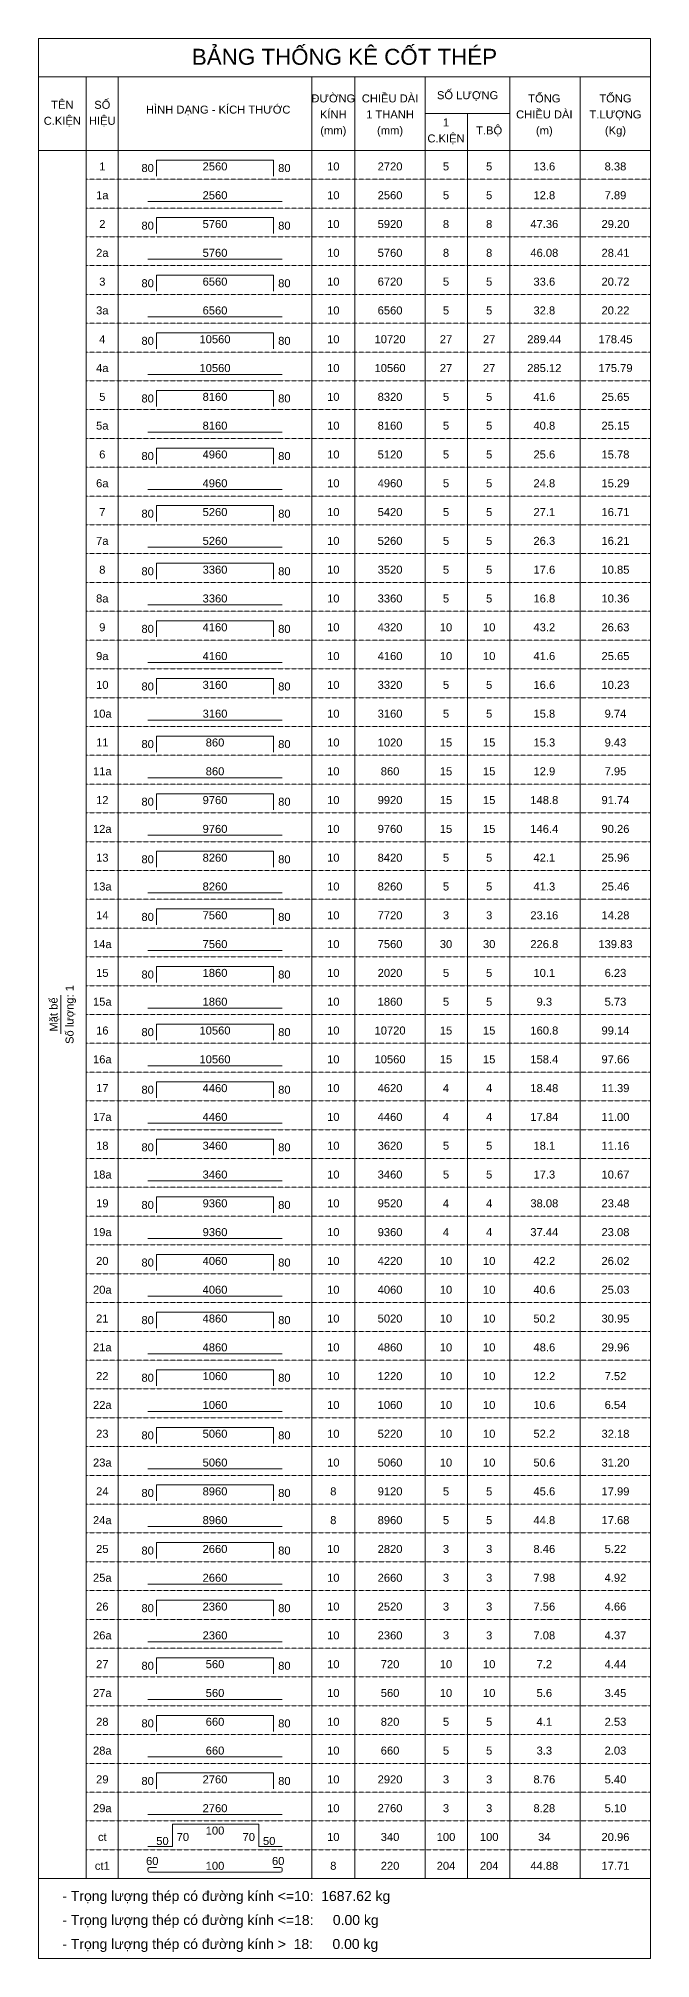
# Model space of a CAD drawing. Header units: inches. Extents: x 0 to 9575, y -420350 to -314000.
# Drawn here: x 0 to 9575, y -374700 to -344700 of the extents above; entities that cross this region are included whole.
import ezdxf
from ezdxf.enums import TextEntityAlignment as Align

# ---------------------------------------------------------------- set-up
doc = ezdxf.new("R2010")
doc.units = ezdxf.units.IN
doc.header["$MEASUREMENT"] = 0
doc.linetypes.add('HIDDENX2', pattern=[0.75, 0.5, -0.25])
for name, color, linetype, lineweight in [('Bao', 2, 'Continuous', 0), ('NetMo', 9, 'HIDDENX2', 0), ('Steel', 4, 'Continuous', 0), ('Text', 2, 'Continuous', 0), ('TextThep', 7, 'Continuous', 0)]:
    doc.layers.add(name, color=color, linetype=linetype, lineweight=lineweight)
doc.styles.add('Hoa', font='micross_0.ttf')
doc.styles.add('Thuong', font='micross_0.ttf')

msp = doc.modelspace()

# ---------------------------------------------------------------- linework, layer by layer
at = {"layer": 'Bao'}
for p, q in [((0, -344700), (9575, -344700)), ((0, -344700), (0, -374700)), ((9575, -344700), (9575, -374700)), ((0, -345300), (9575, -345300)), ((750, -345300), (750, -373450)), ((1250, -345300), (1250, -373450)), ((4275, -345300), (4275, -373450)), ((4950, -345300), (4950, -373450)), ((6050, -345300), (6050, -373450)), ((7375, -345300), (7375, -373450)), ((8475, -345300), (8475, -373450)), ((6050, -345875), (7375, -345875)), ((6712.5, -345875), (6712.5, -373450)), ((0, -346450), (9575, -346450))]:
    msp.add_line(p, q, dxfattribs=at)
at = {"layer": 'NetMo'}
for p, q in [((750, -346900), (9575, -346900)), ((750, -347350), (9575, -347350)), ((750, -347800), (9575, -347800)), ((750, -348250), (9575, -348250)), ((750, -348700), (9575, -348700)), ((750, -349150), (9575, -349150)), ((750, -349600), (9575, -349600)), ((750, -350050), (9575, -350050)), ((750, -350500), (9575, -350500)), ((750, -350950), (9575, -350950)), ((750, -351400), (9575, -351400)), ((750, -351850), (9575, -351850)), ((750, -352300), (9575, -352300)), ((750, -352750), (9575, -352750)), ((750, -353200), (9575, -353200)), ((750, -353650), (9575, -353650)), ((750, -354100), (9575, -354100)), ((750, -354550), (9575, -354550)), ((750, -355000), (9575, -355000)), ((750, -355450), (9575, -355450)), ((750, -355900), (9575, -355900)), ((750, -356350), (9575, -356350)), ((750, -356800), (9575, -356800)), ((750, -357250), (9575, -357250)), ((750, -357700), (9575, -357700)), ((750, -358150), (9575, -358150)), ((750, -358600), (9575, -358600)), ((750, -359050), (9575, -359050)), ((750, -359500), (9575, -359500)), ((750, -359950), (9575, -359950)), ((750, -360400), (9575, -360400)), ((750, -360850), (9575, -360850)), ((750, -361300), (9575, -361300)), ((750, -361750), (9575, -361750)), ((750, -362200), (9575, -362200)), ((750, -362650), (9575, -362650)), ((750, -363100), (9575, -363100)), ((750, -363550), (9575, -363550)), ((750, -364000), (9575, -364000)), ((750, -364450), (9575, -364450)), ((750, -364900), (9575, -364900)), ((750, -365350), (9575, -365350)), ((750, -365800), (9575, -365800)), ((750, -366250), (9575, -366250)), ((750, -366700), (9575, -366700)), ((750, -367150), (9575, -367150)), ((750, -367600), (9575, -367600)), ((750, -368050), (9575, -368050)), ((750, -368500), (9575, -368500)), ((750, -368950), (9575, -368950)), ((750, -369400), (9575, -369400)), ((750, -369850), (9575, -369850)), ((750, -370300), (9575, -370300)), ((750, -370750), (9575, -370750)), ((750, -371200), (9575, -371200)), ((750, -371650), (9575, -371650)), ((750, -372100), (9575, -372100)), ((750, -372550), (9575, -372550)), ((750, -373000), (9575, -373000)), ((750, -373450), (9575, -373450))]:
    msp.add_line(p, q, dxfattribs=at)
at = {"layer": 'Steel'}
for points in [[(1850, -346850), (1850, -346600), (3675, -346600), (3675, -346850)], [(1712.5, -347250), (3812.5, -347250)], [(1850, -347750), (1850, -347500), (3675, -347500), (3675, -347750)], [(1712.5, -348150), (3812.5, -348150)], [(1850, -348650), (1850, -348400), (3675, -348400), (3675, -348650)], [(1712.5, -349050), (3812.5, -349050)], [(1850, -349550), (1850, -349300), (3675, -349300), (3675, -349550)], [(1712.5, -349950), (3812.5, -349950)], [(1850, -350450), (1850, -350200), (3675, -350200), (3675, -350450)], [(1712.5, -350850), (3812.5, -350850)], [(1850, -351350), (1850, -351100), (3675, -351100), (3675, -351350)], [(1712.5, -351750), (3812.5, -351750)], [(1850, -352250), (1850, -352000), (3675, -352000), (3675, -352250)], [(1712.5, -352650), (3812.5, -352650)], [(1850, -353150), (1850, -352900), (3675, -352900), (3675, -353150)], [(1712.5, -353550), (3812.5, -353550)], [(1850, -354050), (1850, -353800), (3675, -353800), (3675, -354050)], [(1712.5, -354450), (3812.5, -354450)], [(1850, -354950), (1850, -354700), (3675, -354700), (3675, -354950)], [(1712.5, -355350), (3812.5, -355350)], [(1850, -355850), (1850, -355600), (3675, -355600), (3675, -355850)], [(1712.5, -356250), (3812.5, -356250)], [(1850, -356750), (1850, -356500), (3675, -356500), (3675, -356750)], [(1712.5, -357150), (3812.5, -357150)], [(1850, -357650), (1850, -357400), (3675, -357400), (3675, -357650)], [(1712.5, -358050), (3812.5, -358050)], [(1850, -358550), (1850, -358300), (3675, -358300), (3675, -358550)], [(1712.5, -358950), (3812.5, -358950)], [(1850, -359450), (1850, -359200), (3675, -359200), (3675, -359450)], [(1712.5, -359850), (3812.5, -359850)], [(1850, -360350), (1850, -360100), (3675, -360100), (3675, -360350)], [(1712.5, -360750), (3812.5, -360750)], [(1850, -361250), (1850, -361000), (3675, -361000), (3675, -361250)], [(1712.5, -361650), (3812.5, -361650)], [(1850, -362150), (1850, -361900), (3675, -361900), (3675, -362150)], [(1712.5, -362550), (3812.5, -362550)], [(1850, -363050), (1850, -362800), (3675, -362800), (3675, -363050)], [(1712.5, -363450), (3812.5, -363450)], [(1850, -363950), (1850, -363700), (3675, -363700), (3675, -363950)], [(1712.5, -364350), (3812.5, -364350)], [(1850, -364850), (1850, -364600), (3675, -364600), (3675, -364850)], [(1712.5, -365250), (3812.5, -365250)], [(1850, -365750), (1850, -365500), (3675, -365500), (3675, -365750)], [(1712.5, -366150), (3812.5, -366150)], [(1850, -366650), (1850, -366400), (3675, -366400), (3675, -366650)], [(1712.5, -367050), (3812.5, -367050)], [(1850, -367550), (1850, -367300), (3675, -367300), (3675, -367550)], [(1712.5, -367950), (3812.5, -367950)], [(1850, -368450), (1850, -368200), (3675, -368200), (3675, -368450)], [(1712.5, -368850), (3812.5, -368850)], [(1850, -369350), (1850, -369100), (3675, -369100), (3675, -369350)], [(1712.5, -369750), (3812.5, -369750)], [(1850, -370250), (1850, -370000), (3675, -370000), (3675, -370250)], [(1712.5, -370650), (3812.5, -370650)], [(1850, -371150), (1850, -370900), (3675, -370900), (3675, -371150)], [(1712.5, -371550), (3812.5, -371550)], [(1850, -372050), (1850, -371800), (3675, -371800), (3675, -372050)], [(1712.5, -372450), (3812.5, -372450)], [(1712.5, -372950), (2100, -372950), (2100, -372600), (3450, -372600), (3450, -372950), (3812.5, -372950)]]:
    msp.add_lwpolyline(points, dxfattribs=at)
msp.add_lwpolyline([(1850, -373275), (1737.5, -373275, 0.41421356), (1712.5, -373300), (1712.5, -373325, 0.41421356), (1737.5, -373350), (3787.5, -373350, 0.41421356), (3812.5, -373325), (3812.5, -373300, 0.41421356), (3787.5, -373275), (3675, -373275)], format="xyb", dxfattribs=at)
at = {"layer": 'Text'}
for p, q in [((350, -360250), (350, -359650)), ((0, -373450), (9575, -373450)), ((0, -373450), (9575, -373450)), ((0, -374700), (9575, -374700))]:
    msp.add_line(p, q, dxfattribs=at)

# ---------------------------------------------------------------- texts
at = {"layer": 'Text', "color": 4, "style": 'Hoa'}
msp.add_text('BẢNG THỐNG KÊ CỐT THÉP', height=250, dxfattribs=at).set_placement((4787.5, -345112.5), align=Align.CENTER)
at = {"layer": 'Text'}
for s, style, p in [('ĐƯỜNG', 'Hoa', (4612.5, -345700)), ('CHIỀU DÀI', 'Hoa', (5500, -345700)), ('SỐ LƯỢNG', 'Hoa', (6712.5, -345650)), ('TỔNG', 'Hoa', (7912.5, -345700)), ('TỔNG', 'Hoa', (9025, -345700)), ('C.KIỆN', 'Hoa', (375, -346050)), ('TÊN', 'Hoa', (375, -345800)), ('HIỆU', 'Hoa', (1000, -346050)), ('SỐ', 'Hoa', (1000, -345800)), ('HÌNH DẠNG - KÍCH THƯỚC', 'Hoa', (2812.5, -345875)), ('KÍNH', 'Hoa', (4612.5, -345950)), ('1 THANH', 'Hoa', (5500, -345950)), ('CHIỀU DÀI', 'Hoa', (7912.5, -345950)), ('T.LƯỢNG', 'Hoa', (9025, -345950)), ('(mm)', 'Thuong', (4612.5, -346200)), ('(mm)', 'Thuong', (5500, -346200)), ('C.KIỆN', 'Hoa', (6375, -346325)), ('1', 'Hoa', (6375, -346075)), ('T.BỘ', 'Hoa', (7050, -346200)), ('(m)', 'Thuong', (7912.5, -346200)), ('(Kg)', 'Thuong', (9025, -346200))]:
    msp.add_text(s, height=125, dxfattribs=dict(at, style=style)).set_placement(p, align=Align.CENTER)
at = {"layer": 'Text', "style": 'Hoa'}
for s, p in [('Mặt bể', (300, -359950)), ('Số lượng: 1', (550, -359950))]:
    msp.add_text(s, height=125, rotation=90.00021, dxfattribs=at).set_placement(p, align=Align.CENTER)
for s, p in [('- Trọng lượng thép có đường kính <=10:  1687.62 kg', (375, -373800)), ('- Trọng lượng thép có đường kính <=18:     0.00 kg', (375, -374175)), ('- Trọng lượng thép có đường kính >  18:     0.00 kg', (375, -374550))]:
    msp.add_text(s, height=156.25, dxfattribs=at).set_placement(p)
at = {"layer": 'TextThep', "style": 'Hoa'}
for s, p in [('1', (1000, -346800)), ('2560', (2762.5, -346800)), ('10', (4612.5, -346800)), ('1a', (1000, -347250)), ('2560', (2762.5, -347250)), ('10', (4612.5, -347250)), ('2560', (5500, -347250)), ('5', (6375, -347250)), ('5', (7050, -347250)), ('12.8', (7912.5, -347250)), ('7.89', (9025, -347250)), ('2', (1000, -347700)), ('5760', (2762.5, -347700)), ('10', (4612.5, -347700)), ('2a', (1000, -348150)), ('5760', (2762.5, -348150)), ('10', (4612.5, -348150)), ('5760', (5500, -348150)), ('8', (6375, -348150)), ('8', (7050, -348150)), ('46.08', (7912.5, -348150)), ('28.41', (9025, -348150)), ('3', (1000, -348600)), ('6560', (2762.5, -348600)), ('10', (4612.5, -348600)), ('3a', (1000, -349050)), ('6560', (2762.5, -349050)), ('10', (4612.5, -349050)), ('6560', (5500, -349050)), ('5', (6375, -349050)), ('5', (7050, -349050)), ('32.8', (7912.5, -349050)), ('20.22', (9025, -349050)), ('4', (1000, -349500)), ('10560', (2762.5, -349500)), ('10', (4612.5, -349500)), ('4a', (1000, -349950)), ('10560', (2762.5, -349950)), ('10', (4612.5, -349950)), ('10560', (5500, -349950)), ('27', (6375, -349950)), ('27', (7050, -349950)), ('285.12', (7912.5, -349950)), ('175.79', (9025, -349950)), ('5', (1000, -350400)), ('8160', (2762.5, -350400)), ('10', (4612.5, -350400)), ('5a', (1000, -350850)), ('8160', (2762.5, -350850)), ('10', (4612.5, -350850)), ('8160', (5500, -350850)), ('5', (6375, -350850)), ('5', (7050, -350850)), ('40.8', (7912.5, -350850)), ('25.15', (9025, -350850)), ('6', (1000, -351300)), ('4960', (2762.5, -351300)), ('10', (4612.5, -351300)), ('6a', (1000, -351750)), ('4960', (2762.5, -351750)), ('10', (4612.5, -351750)), ('4960', (5500, -351750)), ('5', (6375, -351750)), ('5', (7050, -351750)), ('24.8', (7912.5, -351750)), ('15.29', (9025, -351750)), ('7', (1000, -352200)), ('5260', (2762.5, -352200)), ('10', (4612.5, -352200)), ('7a', (1000, -352650)), ('5260', (2762.5, -352650)), ('10', (4612.5, -352650)), ('5260', (5500, -352650)), ('5', (6375, -352650)), ('5', (7050, -352650)), ('26.3', (7912.5, -352650)), ('16.21', (9025, -352650)), ('8', (1000, -353100)), ('3360', (2762.5, -353100)), ('10', (4612.5, -353100)), ('8a', (1000, -353550)), ('3360', (2762.5, -353550)), ('10', (4612.5, -353550)), ('3360', (5500, -353550)), ('5', (6375, -353550)), ('5', (7050, -353550)), ('16.8', (7912.5, -353550)), ('10.36', (9025, -353550)), ('9', (1000, -354000)), ('4160', (2762.5, -354000)), ('10', (4612.5, -354000)), ('9a', (1000, -354450)), ('4160', (2762.5, -354450)), ('10', (4612.5, -354450)), ('4160', (5500, -354450)), ('10', (6375, -354450)), ('10', (7050, -354450)), ('41.6', (7912.5, -354450)), ('25.65', (9025, -354450)), ('10', (1000, -354900)), ('3160', (2762.5, -354900)), ('10', (4612.5, -354900)), ('10a', (1000, -355350)), ('3160', (2762.5, -355350)), ('10', (4612.5, -355350)), ('3160', (5500, -355350)), ('5', (6375, -355350)), ('5', (7050, -355350)), ('15.8', (7912.5, -355350)), ('9.74', (9025, -355350)), ('11', (1000, -355800)), ('860', (2762.5, -355800)), ('10', (4612.5, -355800)), ('11a', (1000, -356250)), ('860', (2762.5, -356250)), ('10', (4612.5, -356250)), ('860', (5500, -356250)), ('15', (6375, -356250)), ('15', (7050, -356250)), ('12.9', (7912.5, -356250)), ('7.95', (9025, -356250)), ('12', (1000, -356700)), ('9760', (2762.5, -356700)), ('10', (4612.5, -356700)), ('12a', (1000, -357150)), ('9760', (2762.5, -357150)), ('10', (4612.5, -357150)), ('9760', (5500, -357150)), ('15', (6375, -357150)), ('15', (7050, -357150)), ('146.4', (7912.5, -357150)), ('90.26', (9025, -357150)), ('13', (1000, -357600)), ('8260', (2762.5, -357600)), ('10', (4612.5, -357600)), ('13a', (1000, -358050)), ('8260', (2762.5, -358050)), ('10', (4612.5, -358050)), ('8260', (5500, -358050)), ('5', (6375, -358050)), ('5', (7050, -358050)), ('41.3', (7912.5, -358050)), ('25.46', (9025, -358050)), ('14', (1000, -358500)), ('7560', (2762.5, -358500)), ('10', (4612.5, -358500)), ('14a', (1000, -358950)), ('7560', (2762.5, -358950)), ('10', (4612.5, -358950)), ('7560', (5500, -358950)), ('30', (6375, -358950)), ('30', (7050, -358950)), ('226.8', (7912.5, -358950)), ('139.83', (9025, -358950)), ('15', (1000, -359400)), ('1860', (2762.5, -359400)), ('10', (4612.5, -359400)), ('15a', (1000, -359850)), ('1860', (2762.5, -359850)), ('10', (4612.5, -359850)), ('1860', (5500, -359850)), ('5', (6375, -359850)), ('5', (7050, -359850)), ('9.3', (7912.5, -359850)), ('5.73', (9025, -359850)), ('16', (1000, -360300)), ('10560', (2762.5, -360300)), ('10', (4612.5, -360300)), ('16a', (1000, -360750)), ('10560', (2762.5, -360750)), ('10', (4612.5, -360750)), ('10560', (5500, -360750)), ('15', (6375, -360750)), ('15', (7050, -360750)), ('158.4', (7912.5, -360750)), ('97.66', (9025, -360750)), ('17', (1000, -361200)), ('4460', (2762.5, -361200)), ('10', (4612.5, -361200)), ('17a', (1000, -361650)), ('4460', (2762.5, -361650)), ('10', (4612.5, -361650)), ('4460', (5500, -361650)), ('4', (6375, -361650)), ('4', (7050, -361650)), ('17.84', (7912.5, -361650)), ('11.00', (9025, -361650)), ('18', (1000, -362100)), ('3460', (2762.5, -362100)), ('10', (4612.5, -362100)), ('18a', (1000, -362550)), ('3460', (2762.5, -362550)), ('10', (4612.5, -362550)), ('3460', (5500, -362550)), ('5', (6375, -362550)), ('5', (7050, -362550)), ('17.3', (7912.5, -362550)), ('10.67', (9025, -362550)), ('19', (1000, -363000)), ('9360', (2762.5, -363000)), ('10', (4612.5, -363000)), ('19a', (1000, -363450)), ('9360', (2762.5, -363450)), ('10', (4612.5, -363450)), ('9360', (5500, -363450)), ('4', (6375, -363450)), ('4', (7050, -363450)), ('37.44', (7912.5, -363450)), ('23.08', (9025, -363450)), ('20', (1000, -363900)), ('4060', (2762.5, -363900)), ('10', (4612.5, -363900)), ('20a', (1000, -364350)), ('4060', (2762.5, -364350)), ('10', (4612.5, -364350)), ('4060', (5500, -364350)), ('10', (6375, -364350)), ('10', (7050, -364350)), ('40.6', (7912.5, -364350)), ('25.03', (9025, -364350)), ('21', (1000, -364800)), ('4860', (2762.5, -364800)), ('10', (4612.5, -364800)), ('21a', (1000, -365250)), ('4860', (2762.5, -365250)), ('10', (4612.5, -365250)), ('4860', (5500, -365250)), ('10', (6375, -365250)), ('10', (7050, -365250)), ('48.6', (7912.5, -365250)), ('29.96', (9025, -365250)), ('22', (1000, -365700)), ('1060', (2762.5, -365700)), ('10', (4612.5, -365700)), ('22a', (1000, -366150)), ('1060', (2762.5, -366150)), ('10', (4612.5, -366150)), ('1060', (5500, -366150)), ('10', (6375, -366150)), ('10', (7050, -366150)), ('10.6', (7912.5, -366150)), ('6.54', (9025, -366150)), ('23', (1000, -366600)), ('5060', (2762.5, -366600)), ('10', (4612.5, -366600)), ('23a', (1000, -367050)), ('5060', (2762.5, -367050)), ('10', (4612.5, -367050)), ('5060', (5500, -367050)), ('10', (6375, -367050)), ('10', (7050, -367050)), ('50.6', (7912.5, -367050)), ('31.20', (9025, -367050)), ('24', (1000, -367500)), ('8960', (2762.5, -367500)), ('8', (4612.5, -367500)), ('24a', (1000, -367950)), ('8960', (2762.5, -367950)), ('8', (4612.5, -367950)), ('8960', (5500, -367950)), ('5', (6375, -367950)), ('5', (7050, -367950)), ('44.8', (7912.5, -367950)), ('17.68', (9025, -367950)), ('25', (1000, -368400)), ('2660', (2762.5, -368400)), ('10', (4612.5, -368400)), ('25a', (1000, -368850)), ('2660', (2762.5, -368850)), ('10', (4612.5, -368850)), ('2660', (5500, -368850)), ('3', (6375, -368850)), ('3', (7050, -368850)), ('7.98', (7912.5, -368850)), ('4.92', (9025, -368850)), ('26', (1000, -369300)), ('2360', (2762.5, -369300)), ('10', (4612.5, -369300)), ('26a', (1000, -369750)), ('2360', (2762.5, -369750)), ('10', (4612.5, -369750)), ('2360', (5500, -369750)), ('3', (6375, -369750)), ('3', (7050, -369750)), ('7.08', (7912.5, -369750)), ('4.37', (9025, -369750)), ('27', (1000, -370200)), ('560', (2762.5, -370200)), ('10', (4612.5, -370200)), ('27a', (1000, -370650)), ('560', (2762.5, -370650)), ('10', (4612.5, -370650)), ('560', (5500, -370650)), ('10', (6375, -370650)), ('10', (7050, -370650)), ('5.6', (7912.5, -370650)), ('3.45', (9025, -370650)), ('28', (1000, -371100)), ('660', (2762.5, -371100)), ('10', (4612.5, -371100)), ('28a', (1000, -371550)), ('660', (2762.5, -371550)), ('10', (4612.5, -371550)), ('660', (5500, -371550)), ('5', (6375, -371550)), ('5', (7050, -371550)), ('3.3', (7912.5, -371550)), ('2.03', (9025, -371550)), ('29', (1000, -372000)), ('2760', (2762.5, -372000)), ('10', (4612.5, -372000)), ('29a', (1000, -372450)), ('2760', (2762.5, -372450)), ('10', (4612.5, -372450)), ('2760', (5500, -372450)), ('3', (6375, -372450)), ('3', (7050, -372450)), ('8.28', (7912.5, -372450)), ('5.10', (9025, -372450)), ('ct', (1000, -372900)), ('10', (4612.5, -372900)), ('ct1', (1000, -373350)), ('60', (1781.25, -373275)), ('100', (2762.5, -373350)), ('60', (3750, -373275)), ('8', (4612.5, -373350))]:
    msp.add_text(s, height=125, dxfattribs=at).set_placement(p, align=Align.BOTTOM_CENTER)
for p in [(1806.25, -346825), (1806.25, -347725), (1806.25, -348625), (1806.25, -349525), (1806.25, -350425), (1806.25, -351325), (1806.25, -352225), (1806.25, -353125), (1806.25, -354025), (1806.25, -354925), (1806.25, -355825), (1806.25, -356725), (1806.25, -357625), (1806.25, -358525), (1806.25, -359425), (1806.25, -360325), (1806.25, -361225), (1806.25, -362125), (1806.25, -363025), (1806.25, -363925), (1806.25, -364825), (1806.25, -365725), (1806.25, -366625), (1806.25, -367525), (1806.25, -368425), (1806.25, -369325), (1806.25, -370225), (1806.25, -371125), (1806.25, -372025)]:
    msp.add_text('80', height=125, dxfattribs=at).set_placement(p, align=Align.BOTTOM_RIGHT)
for p in [(3750, -346825), (3750, -347725), (3750, -348625), (3750, -349525), (3750, -350425), (3750, -351325), (3750, -352225), (3750, -353125), (3750, -354025), (3750, -354925), (3750, -355825), (3750, -356725), (3750, -357625), (3750, -358525), (3750, -359425), (3750, -360325), (3750, -361225), (3750, -362125), (3750, -363025), (3750, -363925), (3750, -364825), (3750, -365725), (3750, -366625), (3750, -367525), (3750, -368425), (3750, -369325), (3750, -370225), (3750, -371125), (3750, -372025)]:
    msp.add_text('80', height=125, dxfattribs=at).set_placement(p, align=Align.BOTTOM_LEFT)
at = {"layer": 'TextThep', "color": 7, "style": 'Hoa'}
for s, p in [('2720', (5500, -346800)), ('5', (6375, -346800)), ('5', (7050, -346800)), ('13.6', (7912.5, -346800)), ('8.38', (9025, -346800)), ('5920', (5500, -347700)), ('8', (6375, -347700)), ('8', (7050, -347700)), ('47.36', (7912.5, -347700)), ('29.20', (9025, -347700)), ('6720', (5500, -348600)), ('5', (6375, -348600)), ('5', (7050, -348600)), ('33.6', (7912.5, -348600)), ('20.72', (9025, -348600)), ('10720', (5500, -349500)), ('27', (6375, -349500)), ('27', (7050, -349500)), ('289.44', (7912.5, -349500)), ('178.45', (9025, -349500)), ('8320', (5500, -350400)), ('5', (6375, -350400)), ('5', (7050, -350400)), ('41.6', (7912.5, -350400)), ('25.65', (9025, -350400)), ('5120', (5500, -351300)), ('5', (6375, -351300)), ('5', (7050, -351300)), ('25.6', (7912.5, -351300)), ('15.78', (9025, -351300)), ('5420', (5500, -352200)), ('5', (6375, -352200)), ('5', (7050, -352200)), ('27.1', (7912.5, -352200)), ('16.71', (9025, -352200)), ('3520', (5500, -353100)), ('5', (6375, -353100)), ('5', (7050, -353100)), ('17.6', (7912.5, -353100)), ('10.85', (9025, -353100)), ('4320', (5500, -354000)), ('10', (6375, -354000)), ('10', (7050, -354000)), ('43.2', (7912.5, -354000)), ('26.63', (9025, -354000)), ('3320', (5500, -354900)), ('5', (6375, -354900)), ('5', (7050, -354900)), ('16.6', (7912.5, -354900)), ('10.23', (9025, -354900)), ('1020', (5500, -355800)), ('15', (6375, -355800)), ('15', (7050, -355800)), ('15.3', (7912.5, -355800)), ('9.43', (9025, -355800)), ('9920', (5500, -356700)), ('15', (6375, -356700)), ('15', (7050, -356700)), ('148.8', (7912.5, -356700)), ('91.74', (9025, -356700)), ('8420', (5500, -357600)), ('5', (6375, -357600)), ('5', (7050, -357600)), ('42.1', (7912.5, -357600)), ('25.96', (9025, -357600)), ('7720', (5500, -358500)), ('3', (6375, -358500)), ('3', (7050, -358500)), ('23.16', (7912.5, -358500)), ('14.28', (9025, -358500)), ('2020', (5500, -359400)), ('5', (6375, -359400)), ('5', (7050, -359400)), ('10.1', (7912.5, -359400)), ('6.23', (9025, -359400)), ('10720', (5500, -360300)), ('15', (6375, -360300)), ('15', (7050, -360300)), ('160.8', (7912.5, -360300)), ('99.14', (9025, -360300)), ('4620', (5500, -361200)), ('4', (6375, -361200)), ('4', (7050, -361200)), ('18.48', (7912.5, -361200)), ('11.39', (9025, -361200)), ('3620', (5500, -362100)), ('5', (6375, -362100)), ('5', (7050, -362100)), ('18.1', (7912.5, -362100)), ('11.16', (9025, -362100)), ('9520', (5500, -363000)), ('4', (6375, -363000)), ('4', (7050, -363000)), ('38.08', (7912.5, -363000)), ('23.48', (9025, -363000)), ('4220', (5500, -363900)), ('10', (6375, -363900)), ('10', (7050, -363900)), ('42.2', (7912.5, -363900)), ('26.02', (9025, -363900)), ('5020', (5500, -364800)), ('10', (6375, -364800)), ('10', (7050, -364800)), ('50.2', (7912.5, -364800)), ('30.95', (9025, -364800)), ('1220', (5500, -365700)), ('10', (6375, -365700)), ('10', (7050, -365700)), ('12.2', (7912.5, -365700)), ('7.52', (9025, -365700)), ('5220', (5500, -366600)), ('10', (6375, -366600)), ('10', (7050, -366600)), ('52.2', (7912.5, -366600)), ('32.18', (9025, -366600)), ('9120', (5500, -367500)), ('5', (6375, -367500)), ('5', (7050, -367500)), ('45.6', (7912.5, -367500)), ('17.99', (9025, -367500)), ('2820', (5500, -368400)), ('3', (6375, -368400)), ('3', (7050, -368400)), ('8.46', (7912.5, -368400)), ('5.22', (9025, -368400)), ('2520', (5500, -369300)), ('3', (6375, -369300)), ('3', (7050, -369300)), ('7.56', (7912.5, -369300)), ('4.66', (9025, -369300)), ('720', (5500, -370200)), ('10', (6375, -370200)), ('10', (7050, -370200)), ('7.2', (7912.5, -370200)), ('4.44', (9025, -370200)), ('820', (5500, -371100)), ('5', (6375, -371100)), ('5', (7050, -371100)), ('4.1', (7912.5, -371100)), ('2.53', (9025, -371100)), ('2920', (5500, -372000)), ('3', (6375, -372000)), ('3', (7050, -372000)), ('8.76', (7912.5, -372000)), ('5.40', (9025, -372000)), ('340', (5500, -372900)), ('100', (6375, -372900)), ('100', (7050, -372900)), ('34', (7912.5, -372900)), ('20.96', (9025, -372900)), ('220', (5500, -373350)), ('204', (6375, -373350)), ('204', (7050, -373350)), ('44.88', (7912.5, -373350)), ('17.71', (9025, -373350))]:
    msp.add_text(s, height=125, dxfattribs=at).set_placement(p, align=Align.BOTTOM_CENTER)
at = {"layer": 'TextThep', "style": 'Hoa'}
for s, p in [('50', (2037.5, -372925)), ('70', (3387.5, -372862.5))]:
    msp.add_text(s, height=125, dxfattribs=at).set_placement(p, align=Align.RIGHT)
for s, p in [('70', (2162.5, -372862.5)), ('50', (3512.5, -372925))]:
    msp.add_text(s, height=125, dxfattribs=at).set_placement(p)
msp.add_text('100', height=125, dxfattribs=at).set_placement((2762.5, -372762.5), align=Align.CENTER)

doc.saveas('drawing.dxf')
